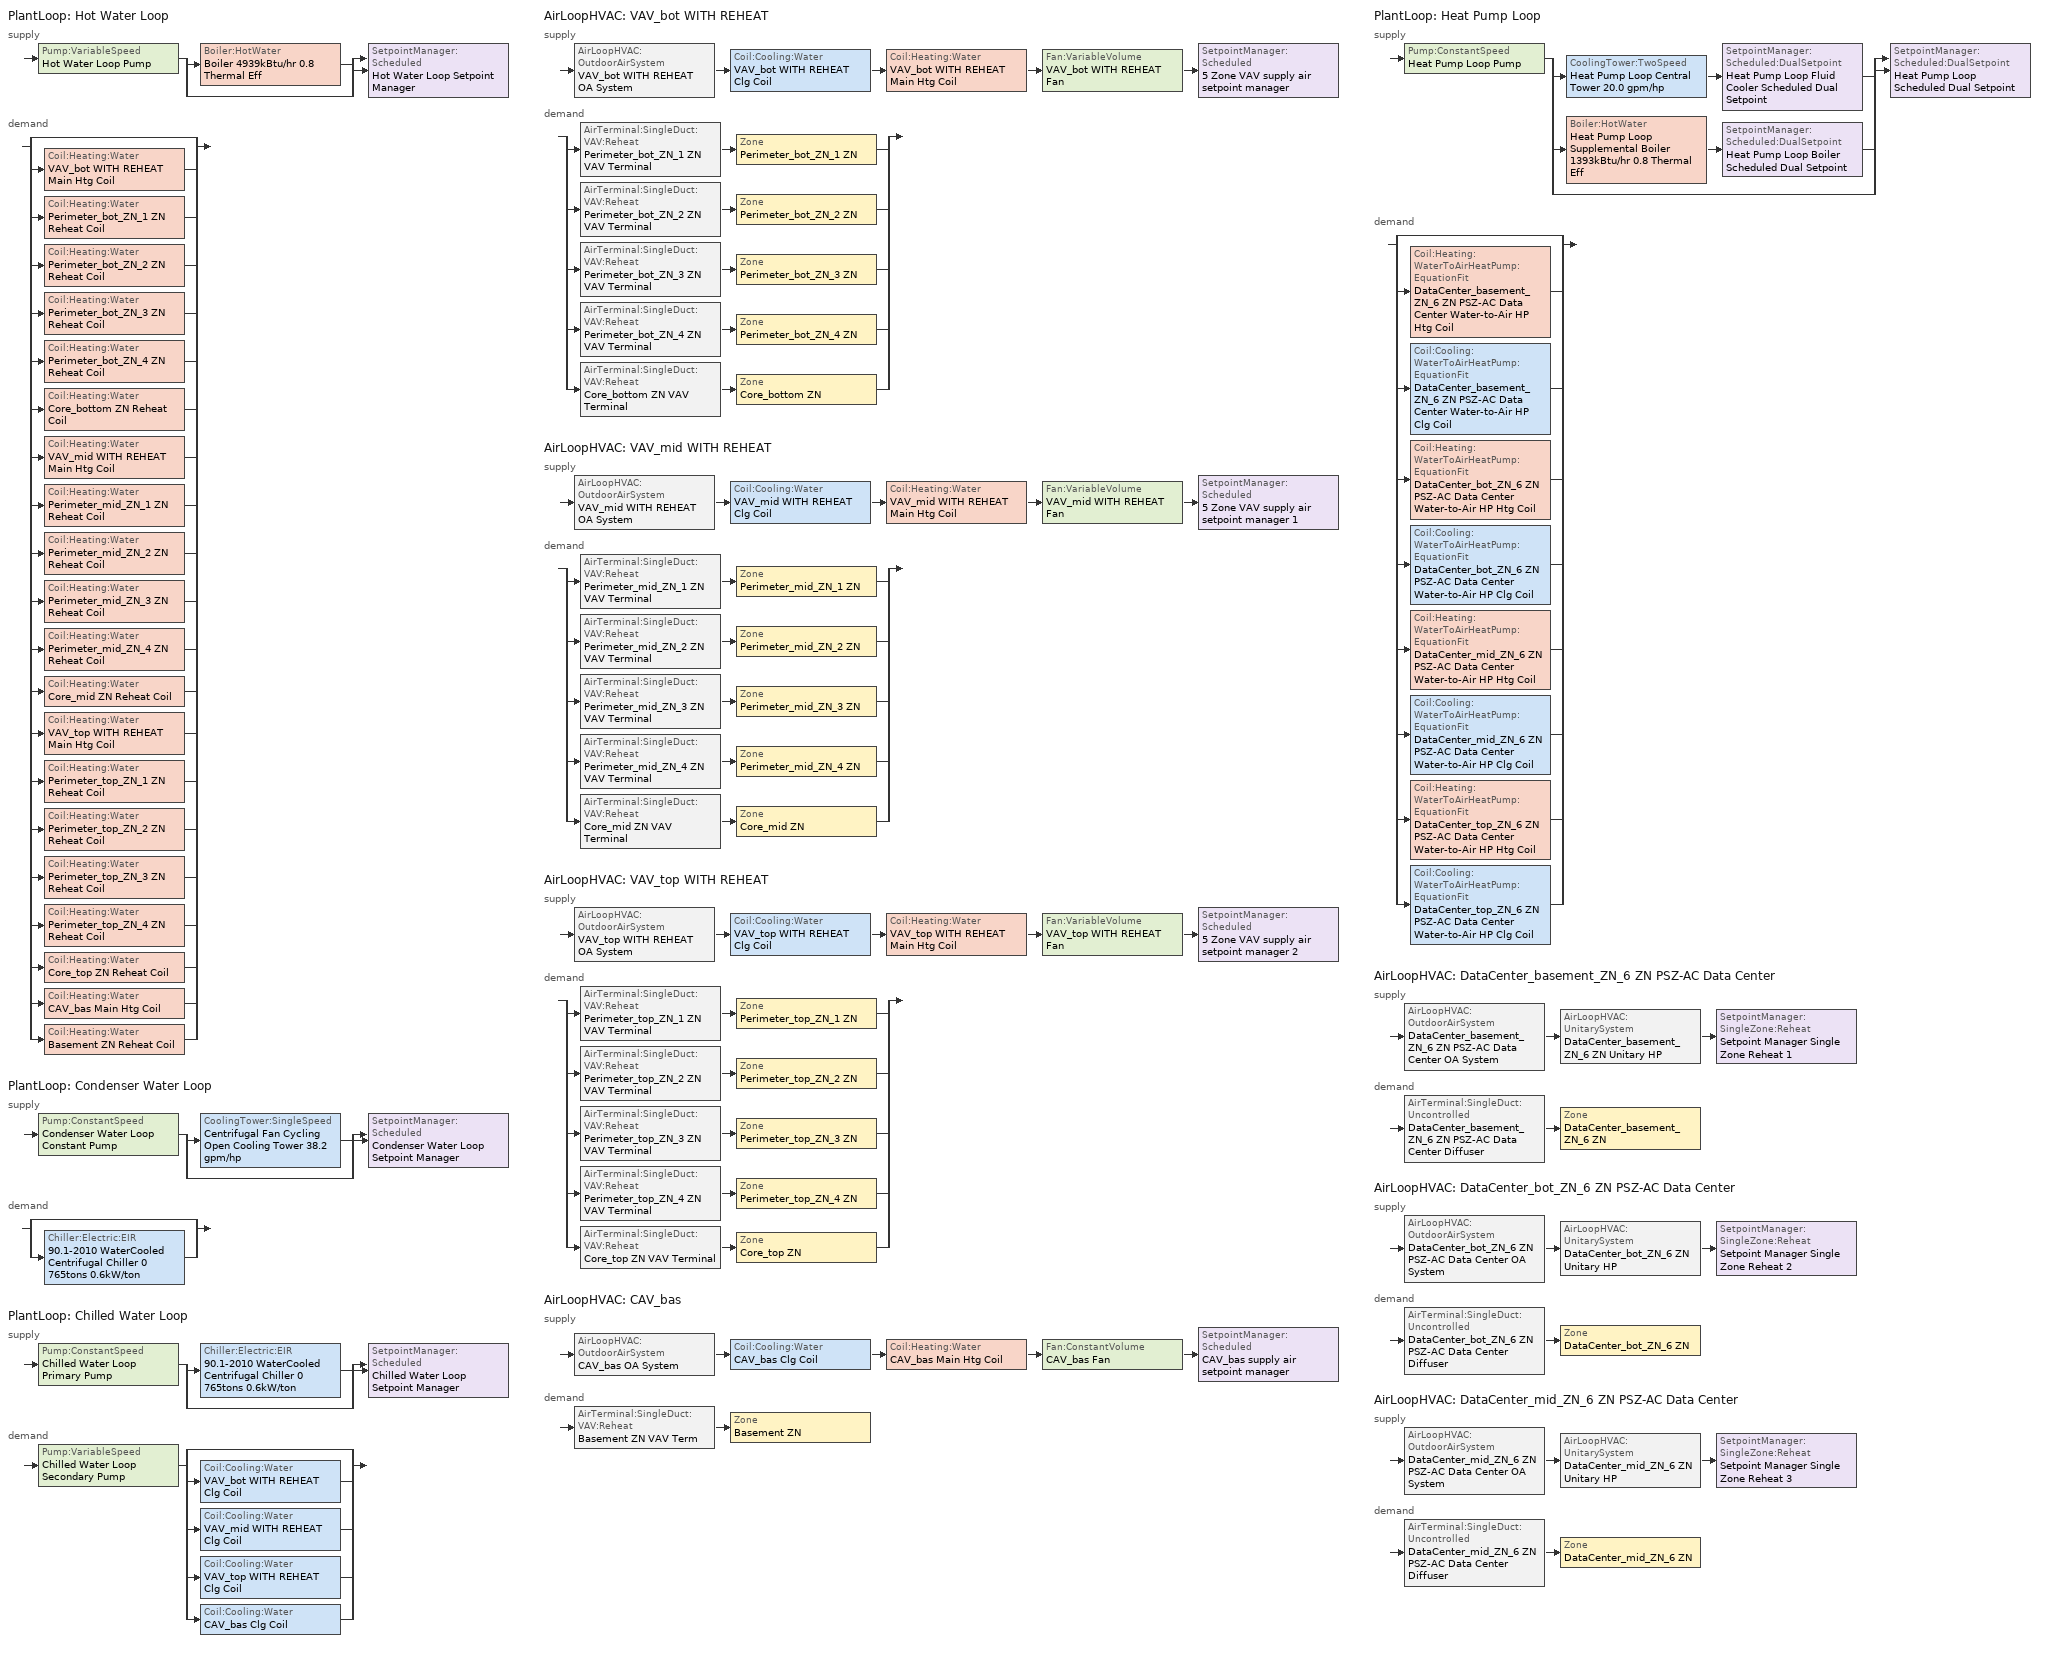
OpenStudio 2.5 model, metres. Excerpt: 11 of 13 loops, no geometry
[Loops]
PlantLoop 'Hot Water Loop'
 supply: Pump:VariableSpeed 'Hot Water Loop Pump' > split
  | Boiler:HotWater 'Boiler 4939kBtu/hr 0.8 Thermal Eff'
  | bypass
  join > SetpointManager:Scheduled 'Hot Water Loop Setpoint Manager'
 demand: split
  | bypass
  | Coil:Heating:Water 'VAV_bot WITH REHEAT Main Htg Coil'
  | Coil:Heating:Water 'Perimeter_bot_ZN_1 ZN Reheat Coil'
  | Coil:Heating:Water 'Perimeter_bot_ZN_2 ZN Reheat Coil'
  | Coil:Heating:Water 'Perimeter_bot_ZN_3 ZN Reheat Coil'
  | Coil:Heating:Water 'Perimeter_bot_ZN_4 ZN Reheat Coil'
  | Coil:Heating:Water 'Core_bottom ZN Reheat Coil'
  | Coil:Heating:Water 'VAV_mid WITH REHEAT Main Htg Coil'
  | Coil:Heating:Water 'Perimeter_mid_ZN_1 ZN Reheat Coil'
  | Coil:Heating:Water 'Perimeter_mid_ZN_2 ZN Reheat Coil'
  | Coil:Heating:Water 'Perimeter_mid_ZN_3 ZN Reheat Coil'
  | Coil:Heating:Water 'Perimeter_mid_ZN_4 ZN Reheat Coil'
  | Coil:Heating:Water 'Core_mid ZN Reheat Coil'
  | Coil:Heating:Water 'VAV_top WITH REHEAT Main Htg Coil'
  | Coil:Heating:Water 'Perimeter_top_ZN_1 ZN Reheat Coil'
  | Coil:Heating:Water 'Perimeter_top_ZN_2 ZN Reheat Coil'
  | Coil:Heating:Water 'Perimeter_top_ZN_3 ZN Reheat Coil'
  | Coil:Heating:Water 'Perimeter_top_ZN_4 ZN Reheat Coil'
  | Coil:Heating:Water 'Core_top ZN Reheat Coil'
  | Coil:Heating:Water 'CAV_bas Main Htg Coil'
  | Coil:Heating:Water 'Basement ZN Reheat Coil'
PlantLoop 'Condenser Water Loop'
 supply: Pump:ConstantSpeed 'Condenser Water Loop Constant Pump' > split
  | CoolingTower:SingleSpeed 'Centrifugal Fan Cycling Open Cooling Tower 38.2 gpm/hp'
  | bypass
  join > SetpointManager:Scheduled 'Condenser Water Loop Setpoint Manager'
 demand: split
  | bypass
  | Chiller:Electric:EIR '90.1-2010 WaterCooled  Centrifugal Chiller 0 765tons 0.6kW/ton'
PlantLoop 'Chilled Water Loop'
 supply: Pump:ConstantSpeed 'Chilled Water Loop Primary Pump' > split
  | Chiller:Electric:EIR '90.1-2010 WaterCooled  Centrifugal Chiller 0 765tons 0.6kW/ton'
  | bypass
  join > SetpointManager:Scheduled 'Chilled Water Loop Setpoint Manager'
 demand: Pump:VariableSpeed 'Chilled Water Loop Secondary Pump' > split
  | bypass
  | Coil:Cooling:Water 'VAV_bot WITH REHEAT Clg Coil'
  | Coil:Cooling:Water 'VAV_mid WITH REHEAT Clg Coil'
  | Coil:Cooling:Water 'VAV_top WITH REHEAT Clg Coil'
  | Coil:Cooling:Water 'CAV_bas Clg Coil'
AirLoopHVAC 'VAV_bot WITH REHEAT'
 supply: AirLoopHVAC:OutdoorAirSystem 'VAV_bot WITH REHEAT OA System' > Coil:Cooling:Water 'VAV_bot WITH REHEAT Clg Coil' > Coil:Heating:Water 'VAV_bot WITH REHEAT Main Htg Coil' > Fan:VariableVolume 'VAV_bot WITH REHEAT Fan' > SetpointManager:Scheduled '5 Zone VAV supply air setpoint manager'
 demand: split
  | AirTerminal:SingleDuct:VAV:Reheat 'Perimeter_bot_ZN_1 ZN VAV Terminal' > Zone 'Perimeter_bot_ZN_1 ZN'
  | AirTerminal:SingleDuct:VAV:Reheat 'Perimeter_bot_ZN_2 ZN VAV Terminal' > Zone 'Perimeter_bot_ZN_2 ZN'
  | AirTerminal:SingleDuct:VAV:Reheat 'Perimeter_bot_ZN_3 ZN VAV Terminal' > Zone 'Perimeter_bot_ZN_3 ZN'
  | AirTerminal:SingleDuct:VAV:Reheat 'Perimeter_bot_ZN_4 ZN VAV Terminal' > Zone 'Perimeter_bot_ZN_4 ZN'
  | AirTerminal:SingleDuct:VAV:Reheat 'Core_bottom ZN VAV Terminal' > Zone 'Core_bottom ZN'
AirLoopHVAC 'VAV_mid WITH REHEAT'
 supply: AirLoopHVAC:OutdoorAirSystem 'VAV_mid WITH REHEAT OA System' > Coil:Cooling:Water 'VAV_mid WITH REHEAT Clg Coil' > Coil:Heating:Water 'VAV_mid WITH REHEAT Main Htg Coil' > Fan:VariableVolume 'VAV_mid WITH REHEAT Fan' > SetpointManager:Scheduled '5 Zone VAV supply air setpoint manager 1'
 demand: split
  | AirTerminal:SingleDuct:VAV:Reheat 'Perimeter_mid_ZN_1 ZN VAV Terminal' > Zone 'Perimeter_mid_ZN_1 ZN'
  | AirTerminal:SingleDuct:VAV:Reheat 'Perimeter_mid_ZN_2 ZN VAV Terminal' > Zone 'Perimeter_mid_ZN_2 ZN'
  | AirTerminal:SingleDuct:VAV:Reheat 'Perimeter_mid_ZN_3 ZN VAV Terminal' > Zone 'Perimeter_mid_ZN_3 ZN'
  | AirTerminal:SingleDuct:VAV:Reheat 'Perimeter_mid_ZN_4 ZN VAV Terminal' > Zone 'Perimeter_mid_ZN_4 ZN'
  | AirTerminal:SingleDuct:VAV:Reheat 'Core_mid ZN VAV Terminal' > Zone 'Core_mid ZN'
AirLoopHVAC 'VAV_top WITH REHEAT'
 supply: AirLoopHVAC:OutdoorAirSystem 'VAV_top WITH REHEAT OA System' > Coil:Cooling:Water 'VAV_top WITH REHEAT Clg Coil' > Coil:Heating:Water 'VAV_top WITH REHEAT Main Htg Coil' > Fan:VariableVolume 'VAV_top WITH REHEAT Fan' > SetpointManager:Scheduled '5 Zone VAV supply air setpoint manager 2'
 demand: split
  | AirTerminal:SingleDuct:VAV:Reheat 'Perimeter_top_ZN_1 ZN VAV Terminal' > Zone 'Perimeter_top_ZN_1 ZN'
  | AirTerminal:SingleDuct:VAV:Reheat 'Perimeter_top_ZN_2 ZN VAV Terminal' > Zone 'Perimeter_top_ZN_2 ZN'
  | AirTerminal:SingleDuct:VAV:Reheat 'Perimeter_top_ZN_3 ZN VAV Terminal' > Zone 'Perimeter_top_ZN_3 ZN'
  | AirTerminal:SingleDuct:VAV:Reheat 'Perimeter_top_ZN_4 ZN VAV Terminal' > Zone 'Perimeter_top_ZN_4 ZN'
  | AirTerminal:SingleDuct:VAV:Reheat 'Core_top ZN VAV Terminal' > Zone 'Core_top ZN'
AirLoopHVAC 'CAV_bas'
 supply: AirLoopHVAC:OutdoorAirSystem 'CAV_bas OA System' > Coil:Cooling:Water 'CAV_bas Clg Coil' > Coil:Heating:Water 'CAV_bas Main Htg Coil' > Fan:ConstantVolume 'CAV_bas Fan' > SetpointManager:Scheduled 'CAV_bas supply air setpoint manager'
 demand: AirTerminal:SingleDuct:VAV:Reheat 'Basement ZN VAV Term' > Zone 'Basement ZN'
PlantLoop 'Heat Pump Loop'
 supply: Pump:ConstantSpeed 'Heat Pump Loop Pump' > split
  | CoolingTower:TwoSpeed 'Heat Pump Loop Central Tower 20.0 gpm/hp' > SetpointManager:Scheduled:DualSetpoint 'Heat Pump Loop Fluid Cooler Scheduled Dual Setpoint'
  | Boiler:HotWater 'Heat Pump Loop Supplemental Boiler 1393kBtu/hr 0.8 Thermal Eff' > SetpointManager:Scheduled:DualSetpoint 'Heat Pump Loop Boiler Scheduled Dual Setpoint'
  | bypass
  join > SetpointManager:Scheduled:DualSetpoint 'Heat Pump Loop Scheduled Dual Setpoint'
 demand: split
  | bypass
  | Coil:Heating:WaterToAirHeatPump:EquationFit 'DataCenter_basement_ZN_6 ZN PSZ-AC Data Center Water-to-Air HP Htg Coil'
  | Coil:Cooling:WaterToAirHeatPump:EquationFit 'DataCenter_basement_ZN_6 ZN PSZ-AC Data Center Water-to-Air HP Clg Coil'
  | Coil:Heating:WaterToAirHeatPump:EquationFit 'DataCenter_bot_ZN_6 ZN PSZ-AC Data Center Water-to-Air HP Htg Coil'
  | Coil:Cooling:WaterToAirHeatPump:EquationFit 'DataCenter_bot_ZN_6 ZN PSZ-AC Data Center Water-to-Air HP Clg Coil'
  | Coil:Heating:WaterToAirHeatPump:EquationFit 'DataCenter_mid_ZN_6 ZN PSZ-AC Data Center Water-to-Air HP Htg Coil'
  | Coil:Cooling:WaterToAirHeatPump:EquationFit 'DataCenter_mid_ZN_6 ZN PSZ-AC Data Center Water-to-Air HP Clg Coil'
  | Coil:Heating:WaterToAirHeatPump:EquationFit 'DataCenter_top_ZN_6 ZN PSZ-AC Data Center Water-to-Air HP Htg Coil'
  | Coil:Cooling:WaterToAirHeatPump:EquationFit 'DataCenter_top_ZN_6 ZN PSZ-AC Data Center Water-to-Air HP Clg Coil'
AirLoopHVAC 'DataCenter_basement_ZN_6 ZN PSZ-AC Data Center'
 supply: AirLoopHVAC:OutdoorAirSystem 'DataCenter_basement_ZN_6 ZN PSZ-AC Data Center OA System' > AirLoopHVAC:UnitarySystem 'DataCenter_basement_ZN_6 ZN Unitary HP' > SetpointManager:SingleZone:Reheat 'Setpoint Manager Single Zone Reheat 1'
 demand: AirTerminal:SingleDuct:Uncontrolled 'DataCenter_basement_ZN_6 ZN PSZ-AC Data Center Diffuser' > Zone 'DataCenter_basement_ZN_6 ZN'
AirLoopHVAC 'DataCenter_bot_ZN_6 ZN PSZ-AC Data Center'
 supply: AirLoopHVAC:OutdoorAirSystem 'DataCenter_bot_ZN_6 ZN PSZ-AC Data Center OA System' > AirLoopHVAC:UnitarySystem 'DataCenter_bot_ZN_6 ZN Unitary HP' > SetpointManager:SingleZone:Reheat 'Setpoint Manager Single Zone Reheat 2'
 demand: AirTerminal:SingleDuct:Uncontrolled 'DataCenter_bot_ZN_6 ZN PSZ-AC Data Center Diffuser' > Zone 'DataCenter_bot_ZN_6 ZN'
AirLoopHVAC 'DataCenter_mid_ZN_6 ZN PSZ-AC Data Center'
 supply: AirLoopHVAC:OutdoorAirSystem 'DataCenter_mid_ZN_6 ZN PSZ-AC Data Center OA System' > AirLoopHVAC:UnitarySystem 'DataCenter_mid_ZN_6 ZN Unitary HP' > SetpointManager:SingleZone:Reheat 'Setpoint Manager Single Zone Reheat 3'
 demand: AirTerminal:SingleDuct:Uncontrolled 'DataCenter_mid_ZN_6 ZN PSZ-AC Data Center Diffuser' > Zone 'DataCenter_mid_ZN_6 ZN'
[Sizing:Zone] Zone Cooling Design Supply Air Temperature Input Method=SupplyAirTemperature; Zone Cooling Design Supply Air Temperature {C}=12.8; Zone Cooling Design Supply Air Temperature Difference {deltaC}=11.11; Zone Heating Design Supply Air Temperature Input Method=SupplyAirTemperature; Zone Heating Design Supply Air Temperature Difference {deltaC}=11.11; Zone Cooling Design Supply Air Humidity Ratio {kg-H2O/kg-air}=0.0085; Zone Heating Design Supply Air Humidity Ratio {kg-H2O/kg-air}=0.008; Heating Design Air Flow Method=DesignDay; Account for Dedicated Outdoor Air System=No; Dedicated Outdoor Air System Control Strategy=NeutralSupplyAir; Dedicated Outdoor Air Low Setpoint Temperature for Design {C}=autosize; Dedicated Outdoor Air High Setpoint Temperature for Design {C}=autosize
Name | Zone Heating Design Supply Air Temperature {C} | Cooling Design Air Flow Method
Basement ZN | 50 | DesignDayWithLimit
Core_bottom ZN; Core_mid ZN; Core_top ZN; Perimeter_bot_ZN_1 ZN; Perimeter_bot_ZN_2 ZN; Perimeter_bot_ZN_3 ZN; Perimeter_bot_ZN_4 ZN; Perimeter_mid_ZN_1 ZN; Perimeter_mid_ZN_2 ZN; Perimeter_mid_ZN_3 ZN; Perimeter_mid_ZN_4 ZN; Perimeter_top_ZN_1 ZN; Perimeter_top_ZN_2 ZN; Perimeter_top_ZN_3 ZN; Perimeter_top_ZN_4 ZN | 40 | DesignDayWithLimit
DataCenter_basement_ZN_6 ZN; DataCenter_bot_ZN_6 ZN; DataCenter_mid_ZN_6 ZN | 40 | DesignDay
[Zone equipment]
Basement ZN: Basement ZN VAV Term
Core_bottom ZN: Core_bottom ZN VAV Terminal
Core_mid ZN: Core_mid ZN VAV Terminal
Core_top ZN: Core_top ZN VAV Terminal
DataCenter_basement_ZN_6 ZN: DataCenter_basement_ZN_6 ZN PSZ-AC Data Center Diffuser
DataCenter_bot_ZN_6 ZN: DataCenter_bot_ZN_6 ZN PSZ-AC Data Center Diffuser
DataCenter_mid_ZN_6 ZN: DataCenter_mid_ZN_6 ZN PSZ-AC Data Center Diffuser
Perimeter_bot_ZN_1 ZN: Perimeter_bot_ZN_1 ZN VAV Terminal
Perimeter_bot_ZN_2 ZN: Perimeter_bot_ZN_2 ZN VAV Terminal
Perimeter_bot_ZN_3 ZN: Perimeter_bot_ZN_3 ZN VAV Terminal
Perimeter_bot_ZN_4 ZN: Perimeter_bot_ZN_4 ZN VAV Terminal
Perimeter_mid_ZN_1 ZN: Perimeter_mid_ZN_1 ZN VAV Terminal
Perimeter_mid_ZN_2 ZN: Perimeter_mid_ZN_2 ZN VAV Terminal
Perimeter_mid_ZN_3 ZN: Perimeter_mid_ZN_3 ZN VAV Terminal
Perimeter_mid_ZN_4 ZN: Perimeter_mid_ZN_4 ZN VAV Terminal
Perimeter_top_ZN_1 ZN: Perimeter_top_ZN_1 ZN VAV Terminal
Perimeter_top_ZN_2 ZN: Perimeter_top_ZN_2 ZN VAV Terminal
Perimeter_top_ZN_3 ZN: Perimeter_top_ZN_3 ZN VAV Terminal
Perimeter_top_ZN_4 ZN: Perimeter_top_ZN_4 ZN VAV Terminal
[PlantLoop] Glycol Concentration=0; Plant Loop Volume {m3}=Autocalculate; Load Distribution Scheme=Optimal
Name | Fluid Type | Minimum Loop Temperature {C} | Maximum Loop Temperature {C} | Common Pipe Simulation
Hot Water Loop | Water | 10
Condenser Water Loop |  | 5 | 80
Chilled Water Loop |  | 1 | 40 | CommonPipe
Heat Pump Loop | Water | 5 | 80
[Sizing:Plant] Sizing Option=NonCoincident; Zone Timesteps in Averaging Window=1; Coincident Sizing Factor Mode=None
Name | Loop Type | Design Loop Exit Temperature {C} | Loop Design Temperature Difference {deltaC}
Hot Water Loop | Heating | 82.2222 | 11.1111
Condenser Water Loop | Condenser | 29.4444 | 5.55556
Chilled Water Loop | Cooling | 6.66667 | 5.61111
Heat Pump Loop | Heating | 39 | 11
[SetpointManager:Scheduled] Control Variable=Temperature
Name | Schedule
Hot Water Loop Setpoint Manager | Hot Water Loop F
Condenser Water Loop Setpoint Manager | Condenser Water Loop 70.0F
Chilled Water Loop Setpoint Manager | Chilled Water Loop F
5 Zone VAV supply air setpoint manager | Supply Air Temp - 55.04F
5 Zone VAV supply air setpoint manager 1 | Supply Air Temp - 55.04F 1
5 Zone VAV supply air setpoint manager 2 | Supply Air Temp - 55.04F 2
CAV_bas supply air setpoint manager | Supply Air Temp - 55.04F 3
[Pump:VariableSpeed] Pump Control Type=Intermittent; Skin Loss Radiative Fraction=0.5; Design Power Sizing Method=PowerPerFlowPerPressure; Design Electric Power per Unit Flow Rate {W/(m3/s)}=348701.1; Design Shaft Power per Unit Flow Rate per Unit Head {W-s/m3-Pa}=1.28205; Design Minimum Flow Rate Fraction=0
Name | Rated Pump Head {Pa} | Motor Efficiency | Fraction of Motor Inefficiencies to Fluid Stream | Coefficient 1 of the Part Load Performance Curve | Coefficient 2 of the Part Load Performance Curve | Coefficient 3 of the Part Load Performance Curve | Coefficient 4 of the Part Load Performance Curve
Hot Water Loop Pump | 179344 | 0.917
Chilled Water Loop Secondary Pump | 134508 | 0.936 | 0 | 0 | 0.0205 | 0.4101 | 0.5753
[Boiler:HotWater] Fuel Type=NaturalGas; Nominal Thermal Efficiency=0.8; Efficiency Curve Temperature Evaluation Variable=LeavingBoiler; Normalized Boiler Efficiency Curve=Boiler with No Minimum Turndown; Minimum Part Load Ratio=0; Maximum Part Load Ratio=1.2; Optimum Part Load Ratio=1; Water Outlet Upper Temperature Limit {C}=95; Parasitic Electric Load {W}=0; Sizing Factor=1
Name | Design Water Outlet Temperature {C} | Boiler Flow Mode
Boiler 4939kBtu/hr 0.8 Thermal Eff | 82.2222 | LeavingSetpointModulated
Heat Pump Loop Supplemental Boiler 1393kBtu/hr 0.8 Thermal Eff | 30 | ConstantFlow
[Pump:ConstantSpeed] Rated Flow Rate {m3/s}=autosize; Rated Power Consumption {W}=autosize; Fraction of Motor Inefficiencies to Fluid Stream=0; Pump Control Type=Intermittent; Design Power Sizing Method=PowerPerFlowPerPressure; Design Electric Power per Unit Flow Rate {W/(m3/s)}=348701.1; Design Shaft Power per Unit Flow Rate per Unit Head {W-s/m3-Pa}=1.28205
Name | Rated Pump Head {Pa} | Motor Efficiency
Condenser Water Loop Constant Pump | 148557 | 0.941
Chilled Water Loop Primary Pump | 44836 | 0.917
Heat Pump Loop Pump | 179344 | 0.895
[CoolingTower:SingleSpeed]
Centrifugal Fan Cycling Open Cooling Tower 38.2 gpm/hp: Design Water Flow Rate {m3/s}=autosize; Design Air Flow Rate {m3/s}=autosize; Fan Power at Design Air Flow Rate {W}=40360.5; U-Factor Times Area Value at Design Air Flow Rate {W/K}=autosize; Air Flow Rate in Free Convection Regime {m3/s}=autosize; U-Factor Times Area Value at Free Convection Air Flow Rate {W/K}=autosize; Performance Input Method=UFactorTimesAreaAndDesignWaterFlowRate; Free Convection Capacity {W}=0; Basin Heater Capacity {W/K}=0; Evaporation Loss Mode=LossFactor; Evaporation Loss Factor {percent/K}=0.2; Drift Loss Percent {percent}=0.008; Blowdown Calculation Mode=ConcentrationRatio; Blowdown Concentration Ratio=3; Capacity Control=FanCycling; Number of Cells=2; Cell Control=MinimalCell; Cell Minimum  Water Flow Rate Fraction=0.33; Cell Maximum Water Flow Rate Fraction=2.5; Sizing Factor=1; Free Convection Air Flow Rate Sizing Factor=0.1; Free Convection U-Factor Times Area Value Sizing Factor=0.1; Heat Rejection Capacity and Nominal Capacity Sizing Ratio=1.25; Free Convection Nominal Capacity Sizing Factor=0.1; Design Inlet Air Dry-Bulb Temperature {C}=35; Design Inlet Air Wet-Bulb Temperature {C}=25.6; Design Approach Temperature {deltaC}=autosize; Design Range Temperature {deltaC}=autosize
[Chiller:Electric:EIR]
90.1-2010 WaterCooled  Centrifugal Chiller 0 765tons 0.6kW/ton: Reference Capacity {W}=Autosize; Reference COP {W/W}=6.17018; Reference Leaving Chilled Water Temperature {C}=6.66667; Reference Entering Condenser Fluid Temperature {C}=35; Cooling Capacity Function of Temperature Curve=WaterCooled_PositiveDisplacement_Chiller_GT150_2010_PathA_CAPFT; Electric Input to Cooling Output Ratio Function of Temperature Curve=WaterCooled_PositiveDisplacement_Chiller_GT150_2010_PathA_EIRFT; Electric Input to Cooling Output Ratio Function of Part Load Ratio Curve=ChlrWtrCentPathAAllEIRRatio_fQRatio; Minimum Part Load Ratio=0.15; Maximum Part Load Ratio=1; Optimum Part Load Ratio=1; Minimum Unloading Ratio=0.25; Condenser Type=WaterCooled; Leaving Chilled Water Lower Temperature Limit {C}=2.22222; Chiller Flow Mode=ConstantFlow; Design Heat Recovery Water Flow Rate {m3/s}=0; Sizing Factor=1; Basin Heater Capacity {W/K}=0; Basin Heater Setpoint Temperature {C}=10
[AirLoopHVAC] Design Supply Air Flow Rate {m3/s}=AutoSize
Name | Availability Schedule
VAV_bot WITH REHEAT; VAV_mid WITH REHEAT; VAV_top WITH REHEAT; CAV_bas | OfficeLarge HVACOperationSchd
DataCenter_basement_ZN_6 ZN PSZ-AC Data Center | DataCenter_basement_ZN_6 ZN PSZ-AC Data Center Occ Sch
DataCenter_bot_ZN_6 ZN PSZ-AC Data Center | Always On Discrete
DataCenter_mid_ZN_6 ZN PSZ-AC Data Center | DataCenter_mid_ZN_6 ZN PSZ-AC Data Center Occ Sch
[Sizing:System] Type of Load to Size On=Sensible; Preheat Design Temperature {C}=7; Preheat Design Humidity Ratio {kg-H2O/kg-Air}=0.008; Precool Design Temperature {C}=12.8; Precool Design Humidity Ratio {kg-H2O/kg-Air}=0.008; Central Cooling Design Supply Air Temperature {C}=12.8; Sizing Option=Coincident; 100% Outdoor Air in Cooling=No; 100% Outdoor Air in Heating=No; Central Cooling Design Supply Air Humidity Ratio {kg-H2O/kg-Air}=0.0085; Central Heating Design Supply Air Humidity Ratio {kg-H2O/kg-Air}=0.008; Cooling Design Air Flow Method=DesignDay; Cooling Design Air Flow Rate {m3/s}=0; Heating Design Air Flow Method=DesignDay; Heating Design Air Flow Rate {m3/s}=0; System Outdoor Air Method=ZoneSum; Zone Maximum Outdoor Air Fraction=1; Cooling Supply Air Flow Rate Per Floor Area {m3/s-m2}=0.00996765; Cooling Fraction of Autosized Cooling Supply Air Flow Rate=1; Cooling Supply Air Flow Rate Per Unit Cooling Capacity {m3/s-W}=3.94755e-05; Heating Supply Air Flow Rate Per Floor Area {m3/s-m2}=0.00996765; Heating Fraction of Autosized Heating Supply Air Flow Rate=1; Heating Fraction of Autosized Cooling Supply Air Flow Rate=1; Heating Supply Air Flow Rate Per Unit Heating Capacity {m3/s-W}=3.15882e-05; Cooling Design Capacity Method=CoolingDesignCapacity; Cooling Design Capacity {W}=autosize; Cooling Design Capacity Per Floor Area {W/m2}=234.7; Fraction of Autosized Cooling Design Capacity=1; Heating Design Capacity Method=HeatingDesignCapacity; Heating Design Capacity {W}=autosize; Heating Design Capacity Per Floor Area {W/m2}=157; Fraction of Autosized Heating Design Capacity=1; Central Cooling Capacity Control Method=OnOff
Name | Design Outdoor Air Flow Rate {m3/s} | Minimum System Air Flow Ratio | Central Heating Design Supply Air Temperature {C}
VAV_bot WITH REHEAT; VAV_top WITH REHEAT | 2.53819 | 0.3 | 12.8
VAV_mid WITH REHEAT | 1.65554 | 0.3 | 12.8
CAV_bas | Autosize | 1 | 16.7
DataCenter_basement_ZN_6 ZN PSZ-AC Data Center; DataCenter_bot_ZN_6 ZN PSZ-AC Data Center; DataCenter_mid_ZN_6 ZN PSZ-AC Data Center | Autosize | 1 | 40
[Fan:VariableVolume] Availability Schedule=Always On Discrete; Pressure Rise {Pa}=1389.92; Maximum Flow Rate {m3/s}=Autosize; Fan Power Minimum Flow Rate Input Method=Fraction; Fan Power Minimum Flow Fraction=0.25; Fan Power Minimum Air Flow Rate {m3/s}=0; Motor In Airstream Fraction=1; Fan Power Coefficient 1=0.04076; Fan Power Coefficient 2=0.0881; Fan Power Coefficient 3=-0.0729; Fan Power Coefficient 4=0.9437; Fan Power Coefficient 5=0
Name | Fan Efficiency | Motor Efficiency
VAV_bot WITH REHEAT Fan | 0.61165 | 0.941
VAV_mid WITH REHEAT Fan | 0.6253 | 0.962
VAV_top WITH REHEAT Fan | 0.6084 | 0.936
[Coil:Heating:Water] Availability Schedule=Always On Discrete
Name | Rated Inlet Water Temperature {C} | Rated Inlet Air Temperature {C} | Rated Outlet Water Temperature {C} | Rated Outlet Air Temperature {C}
VAV_bot WITH REHEAT Main Htg Coil; Perimeter_bot_ZN_1 ZN Reheat Coil; Perimeter_bot_ZN_2 ZN Reheat Coil; Perimeter_bot_ZN_3 ZN Reheat Coil; Perimeter_bot_ZN_4 ZN Reheat Coil; Core_bottom ZN Reheat Coil; VAV_mid WITH REHEAT Main Htg Coil; Perimeter_mid_ZN_1 ZN Reheat Coil; Perimeter_mid_ZN_2 ZN Reheat Coil; Perimeter_mid_ZN_3 ZN Reheat Coil; Perimeter_mid_ZN_4 ZN Reheat Coil; Core_mid ZN Reheat Coil; VAV_top WITH REHEAT Main Htg Coil; Perimeter_top_ZN_1 ZN Reheat Coil; Perimeter_top_ZN_2 ZN Reheat Coil; Perimeter_top_ZN_3 ZN Reheat Coil; Perimeter_top_ZN_4 ZN Reheat Coil; Core_top ZN Reheat Coil | 82.2222 | 12.8 | 71.1111 | 40
CAV_bas Main Htg Coil | 67 | 7 | 55.8889 | 16.7
Basement ZN Reheat Coil | 67 | 16.7 | 55.8889 | 50
[Controller:WaterCoil] Minimum Actuated Flow {m3/s}=0
Name | Water Coil | Action | Controller Convergence Tolerance {deltaC}
VAV_bot WITH REHEAT Main Htg Coil Controller | VAV_bot WITH REHEAT Main Htg Coil | Normal | 0.0001
VAV_bot WITH REHEAT Clg Coil Controller | VAV_bot WITH REHEAT Clg Coil | Reverse
Perimeter_bot_ZN_1 ZN Reheat Coil Controller | Perimeter_bot_ZN_1 ZN Reheat Coil | Normal | 0.0001
Perimeter_bot_ZN_2 ZN Reheat Coil Controller | Perimeter_bot_ZN_2 ZN Reheat Coil | Normal | 0.0001
Perimeter_bot_ZN_3 ZN Reheat Coil Controller | Perimeter_bot_ZN_3 ZN Reheat Coil | Normal | 0.0001
Perimeter_bot_ZN_4 ZN Reheat Coil Controller | Perimeter_bot_ZN_4 ZN Reheat Coil | Normal | 0.0001
Core_bottom ZN Reheat Coil Controller | Core_bottom ZN Reheat Coil | Normal | 0.0001
VAV_mid WITH REHEAT Main Htg Coil Controller | VAV_mid WITH REHEAT Main Htg Coil | Normal | 0.0001
VAV_mid WITH REHEAT Clg Coil Controller | VAV_mid WITH REHEAT Clg Coil | Reverse
Perimeter_mid_ZN_1 ZN Reheat Coil Controller | Perimeter_mid_ZN_1 ZN Reheat Coil | Normal | 0.0001
Perimeter_mid_ZN_2 ZN Reheat Coil Controller | Perimeter_mid_ZN_2 ZN Reheat Coil | Normal | 0.0001
Perimeter_mid_ZN_3 ZN Reheat Coil Controller | Perimeter_mid_ZN_3 ZN Reheat Coil | Normal | 0.0001
Perimeter_mid_ZN_4 ZN Reheat Coil Controller | Perimeter_mid_ZN_4 ZN Reheat Coil | Normal | 0.0001
Core_mid ZN Reheat Coil Controller | Core_mid ZN Reheat Coil | Normal | 0.0001
VAV_top WITH REHEAT Main Htg Coil Controller | VAV_top WITH REHEAT Main Htg Coil | Normal | 0.0001
VAV_top WITH REHEAT Clg Coil Controller | VAV_top WITH REHEAT Clg Coil | Reverse
Perimeter_top_ZN_1 ZN Reheat Coil Controller | Perimeter_top_ZN_1 ZN Reheat Coil | Normal | 0.0001
Perimeter_top_ZN_2 ZN Reheat Coil Controller | Perimeter_top_ZN_2 ZN Reheat Coil | Normal | 0.0001
Perimeter_top_ZN_3 ZN Reheat Coil Controller | Perimeter_top_ZN_3 ZN Reheat Coil | Normal | 0.0001
Perimeter_top_ZN_4 ZN Reheat Coil Controller | Perimeter_top_ZN_4 ZN Reheat Coil | Normal | 0.0001
Core_top ZN Reheat Coil Controller | Core_top ZN Reheat Coil | Normal | 0.0001
CAV_bas Main Htg Coil Controller | CAV_bas Main Htg Coil | Normal | 0.0001
CAV_bas Clg Coil Controller | CAV_bas Clg Coil | Reverse
Basement ZN Reheat Coil Controller | Basement ZN Reheat Coil | Normal | 0.0001
[Coil:Cooling:Water] Availability Schedule=Always On Discrete; Heat Exchanger Configuration=CrossFlow
VAV_bot WITH REHEAT Clg Coil; VAV_mid WITH REHEAT Clg Coil; VAV_top WITH REHEAT Clg Coil; CAV_bas Clg Coil
[Controller:OutdoorAir] Maximum Outdoor Air Flow Rate {m3/s}=Autosize; Economizer Control Action Type=ModulateFlow; Lockout Type=NoLockout; Minimum Limit Type=FixedMinimum; High Humidity Control=No
Name | Minimum Outdoor Air Flow Rate {m3/s} | Economizer Control Type | Minimum Outdoor Air Schedule | Controller Mechanical Ventilation | Heat Recovery Bypass Control Type | Minimum Fraction of Outdoor Air Schedule | Economizer Maximum Limit Dry-Bulb Temperature {C} | Economizer Maximum Limit Enthalpy {J/kg} | Economizer Minimum Limit Dry-Bulb Temperature {C}
VAV_bot WITH REHEAT OA Controller | 0 | DifferentialEnthalpy | OfficeLarge HVACOperationSchd | VAV_bot WITH REHEAT Vent Controller | BypassWhenWithinEconomizerLimits
VAV_mid WITH REHEAT OA Controller | autosize | DifferentialEnthalpy | OfficeLarge HVACOperationSchd | VAV_mid WITH REHEAT Vent Controller | BypassWhenOAFlowGreaterThanMinimum
VAV_top WITH REHEAT OA Controller | 0 | DifferentialEnthalpy | OfficeLarge HVACOperationSchd | VAV_top WITH REHEAT Vent Controller | BypassWhenWithinEconomizerLimits
CAV_bas OA Controller | autosize | DifferentialEnthalpy | OfficeLarge HVACOperationSchd | CAV_bas Vent Controller | BypassWhenWithinEconomizerLimits | OfficeLarge MinOA_MotorizedDamper_Sched
DataCenter_basement_ZN_6 ZN PSZ-AC Data Center OA System Controller | autosize | NoEconomizer | Always On Discrete | Controller Mechanical Ventilation 1 | BypassWhenWithinEconomizerLimits |  | 28 | 64000 | -100
DataCenter_bot_ZN_6 ZN PSZ-AC Data Center OA System Controller | autosize | NoEconomizer | Always On Discrete | Controller Mechanical Ventilation 2 | BypassWhenWithinEconomizerLimits |  | 28 | 64000 | -100
DataCenter_mid_ZN_6 ZN PSZ-AC Data Center OA System Controller | autosize | NoEconomizer | Always On Discrete | Controller Mechanical Ventilation 3 | BypassWhenWithinEconomizerLimits |  | 28 | 64000 | -100
[Controller:MechanicalVentilation] Availability Schedule=Always On Discrete
Name | System Outdoor Air Method
VAV_bot WITH REHEAT Vent Controller; VAV_top WITH REHEAT Vent Controller | VentilationRateProcedure
VAV_mid WITH REHEAT Vent Controller; CAV_bas Vent Controller; Controller Mechanical Ventilation 1; Controller Mechanical Ventilation 2; Controller Mechanical Ventilation 3 | ZoneSum
[AirLoopHVAC:OutdoorAirSystem]
Name | Controller
VAV_bot WITH REHEAT OA System | VAV_bot WITH REHEAT OA Controller
VAV_mid WITH REHEAT OA System | VAV_mid WITH REHEAT OA Controller
VAV_top WITH REHEAT OA System | VAV_top WITH REHEAT OA Controller
CAV_bas OA System | CAV_bas OA Controller
DataCenter_basement_ZN_6 ZN PSZ-AC Data Center OA System | DataCenter_basement_ZN_6 ZN PSZ-AC Data Center OA System Controller
DataCenter_bot_ZN_6 ZN PSZ-AC Data Center OA System | DataCenter_bot_ZN_6 ZN PSZ-AC Data Center OA System Controller
DataCenter_mid_ZN_6 ZN PSZ-AC Data Center OA System | DataCenter_mid_ZN_6 ZN PSZ-AC Data Center OA System Controller
[AirTerminal:SingleDuct:VAV:Reheat] Availability Schedule=Always On Discrete; Maximum Air Flow Rate {m3/s}=AutoSize; Zone Minimum Air Flow Input Method=Constant; Fixed Minimum Air Flow Rate {m3/s}=0; Maximum Hot Water or Steam Flow Rate {m3/s}=AutoSize; Minimum Hot Water or Steam Flow Rate {m3/s}=0; Convergence Tolerance=0.001; Damper Heating Action=ReverseWithLimits; Maximum Flow Fraction During Reheat=0.5; Control For Outdoor Air=No
Name | Constant Minimum Air Flow Fraction | Reheat Coil | Maximum Flow per Zone Floor Area During Reheat {m3/s-m2} | Maximum Reheat Air Temperature {C}
Perimeter_bot_ZN_1 ZN VAV Terminal | 0.2 | Perimeter_bot_ZN_1 ZN Reheat Coil | AutoSize | 40
Perimeter_bot_ZN_2 ZN VAV Terminal | 0.2 | Perimeter_bot_ZN_2 ZN Reheat Coil | AutoSize | 40
Perimeter_bot_ZN_3 ZN VAV Terminal | 0.2 | Perimeter_bot_ZN_3 ZN Reheat Coil | AutoSize | 40
Perimeter_bot_ZN_4 ZN VAV Terminal | 0.2 | Perimeter_bot_ZN_4 ZN Reheat Coil | AutoSize | 40
Core_bottom ZN VAV Terminal | 0.305868 | Core_bottom ZN Reheat Coil | AutoSize | 40
Perimeter_mid_ZN_1 ZN VAV Terminal | 0.2 | Perimeter_mid_ZN_1 ZN Reheat Coil | AutoSize | 40
Perimeter_mid_ZN_2 ZN VAV Terminal | 0.2 | Perimeter_mid_ZN_2 ZN Reheat Coil | AutoSize | 40
Perimeter_mid_ZN_3 ZN VAV Terminal | 0.2 | Perimeter_mid_ZN_3 ZN Reheat Coil | AutoSize | 40
Perimeter_mid_ZN_4 ZN VAV Terminal | 0.2 | Perimeter_mid_ZN_4 ZN Reheat Coil | AutoSize | 40
Core_mid ZN VAV Terminal | 0.2 | Core_mid ZN Reheat Coil | AutoSize | 40
Perimeter_top_ZN_1 ZN VAV Terminal | 0.2 | Perimeter_top_ZN_1 ZN Reheat Coil | AutoSize | 40
Perimeter_top_ZN_2 ZN VAV Terminal | 0.2 | Perimeter_top_ZN_2 ZN Reheat Coil | AutoSize | 40
Perimeter_top_ZN_3 ZN VAV Terminal | 0.200515 | Perimeter_top_ZN_3 ZN Reheat Coil | AutoSize | 40
Perimeter_top_ZN_4 ZN VAV Terminal | 0.2 | Perimeter_top_ZN_4 ZN Reheat Coil | AutoSize | 40
Core_top ZN VAV Terminal | 0.33875 | Core_top ZN Reheat Coil | AutoSize | 40
Basement ZN VAV Term | 0.2 | Basement ZN Reheat Coil | 0 | 50
[Fan:ConstantVolume]
CAV_bas Fan: Availability Schedule=Always On Discrete; Fan Efficiency=0.59605; Pressure Rise {Pa}=1018.77; Maximum Flow Rate {m3/s}=AutoSize; Motor Efficiency=0.917; Motor In Airstream Fraction=1
[SetpointManager:Scheduled:DualSetpoint] High Setpoint Schedule=Heat Pump Loop High Temp 65.0F; Low Setpoint Schedule=Heat Pump Loop Low Temp 41.0F
Heat Pump Loop Scheduled Dual Setpoint; Heat Pump Loop Fluid Cooler Scheduled Dual Setpoint; Heat Pump Loop Boiler Scheduled Dual Setpoint
[CoolingTower:TwoSpeed]
Heat Pump Loop Central Tower 20.0 gpm/hp: Design Water Flow Rate {m3/s}=autosize; High Fan Speed Air Flow Rate {m3/s}=autosize; High Fan Speed Fan Power {W}=5277.02; High Fan Speed U-Factor Times Area Value {W/K}=autosize; Low Fan Speed Air Flow Rate {m3/s}=AutoSize; Low Fan Speed Fan Power {W}=1583.1; Low Fan Speed U-Factor Times Area Value {W/K}=AutoSize; Sizing Factor=1; Design Inlet Air Dry-Bulb Temperature {C}=35; Design Inlet Air Wet-Bulb Temperature {C}=25.6; Design Approach Temperature {deltaC}=autosize; Design Range Temperature {deltaC}=autosize
[Fan:OnOff] Availability Schedule=Always On Discrete; Maximum Flow Rate {m3/s}=autosize; Motor In Airstream Fraction=1
Name | Fan Efficiency | Pressure Rise {Pa} | Motor Efficiency | Fan Power Ratio Function of Speed Ratio Curve | Fan Efficiency Ratio Function of Speed Ratio Curve
DataCenter_basement_ZN_6 ZN PSZ-AC Data Center Fan | 0.61165 | 1018.77 | 0.941 | Fan On Off Power Curve | Fan On Off Efficiency Curve
DataCenter_bot_ZN_6 ZN PSZ-AC Data Center Fan | 0.55575 | 622.722 | 0.855 | Fan On Off Power Curve 1 | Fan On Off Efficiency Curve 1
DataCenter_mid_ZN_6 ZN PSZ-AC Data Center Fan | 0.59605 | 1018.77 | 0.917 | Fan On Off Power Curve 2 | Fan On Off Efficiency Curve 2
[Coil:Heating:WaterToAirHeatPump:EquationFit] Rated Heating Coefficient of Performance {W/W}=4.2; Heating Capacity Coefficient 1=0.237847; Heating Capacity Coefficient 2=-3.35824; Heating Capacity Coefficient 3=3.8064; Heating Capacity Coefficient 4=0.1792; Heating Capacity Coefficient 5=0.128607; Heating Power Consumption Coefficient 1=-3.79176; Heating Power Consumption Coefficient 2=3.38799; Heating Power Consumption Coefficient 3=1.50226; Heating Power Consumption Coefficient 4=-0.177654; Heating Power Consumption Coefficient 5=-0.10308
DataCenter_basement_ZN_6 ZN PSZ-AC Data Center Water-to-Air HP Htg Coil; DataCenter_bot_ZN_6 ZN PSZ-AC Data Center Water-to-Air HP Htg Coil; DataCenter_mid_ZN_6 ZN PSZ-AC Data Center Water-to-Air HP Htg Coil; DataCenter_top_ZN_6 ZN PSZ-AC Data Center Water-to-Air HP Htg Coil
[Coil:Cooling:WaterToAirHeatPump:EquationFit] Rated Cooling Coefficient of Performance {W/W}=3.4; Total Cooling Capacity Coefficient 1=-4.30267; Total Cooling Capacity Coefficient 2=7.18537; Total Cooling Capacity Coefficient 3=-2.23947; Total Cooling Capacity Coefficient 4=0.139996; Total Cooling Capacity Coefficient 5=0.10266; Sensible Cooling Capacity Coefficient 1=6.00194; Sensible Cooling Capacity Coefficient 2=22.6301; Sensible Cooling Capacity Coefficient 3=-26.7961; Sensible Cooling Capacity Coefficient 4=-1.72375; Sensible Cooling Capacity Coefficient 5=0.490645; Sensible Cooling Capacity Coefficient 6=0.0693119; Cooling Power Consumption Coefficient 1=-5.67776; Cooling Power Consumption Coefficient 2=0.438988; Cooling Power Consumption Coefficient 3=5.84528; Cooling Power Consumption Coefficient 4=0.141606; Cooling Power Consumption Coefficient 5=-0.168728
DataCenter_basement_ZN_6 ZN PSZ-AC Data Center Water-to-Air HP Clg Coil; DataCenter_bot_ZN_6 ZN PSZ-AC Data Center Water-to-Air HP Clg Coil; DataCenter_mid_ZN_6 ZN PSZ-AC Data Center Water-to-Air HP Clg Coil; DataCenter_top_ZN_6 ZN PSZ-AC Data Center Water-to-Air HP Clg Coil
[Coil:Heating:Electric] Availability Schedule=Always On Discrete; Efficiency=1
DataCenter_basement_ZN_6 ZN PSZ-AC Data Center Electric Backup Htg Coil; DataCenter_bot_ZN_6 ZN PSZ-AC Data Center Electric Backup Htg Coil; DataCenter_mid_ZN_6 ZN PSZ-AC Data Center Electric Backup Htg Coil
[AirLoopHVAC:UnitarySystem] Control Type=Load; Dehumidification Control Type=None; Fan Placement=BlowThrough; Supply Air Fan Operating Mode Schedule=Always On Discrete; DX Heating Coil Sizing Ratio=1; Use DOAS DX Cooling Coil=No; DOAS DX Cooling Coil Leaving Minimum Air Temperature {C}=2; Latent Load Control=SensibleOnlyLoadControl; Supply Air Flow Rate During Cooling Operation {m3/s}=autosize; Supply Air Flow Rate During Heating Operation {m3/s}=autosize; Supply Air Flow Rate When No Cooling or Heating is Required {m3/s}=autosize; Maximum Supply Air Temperature {C}=80; Maximum Outdoor Dry-Bulb Temperature for Supplemental Heater Operation {C}=4.44444; Maximum Cycling Rate {cycles/hr}=2.5; Heat Pump Time Constant {s}=60; Fraction of On-Cycle Power Use=0.01; Heat Pump Fan Delay Time {s}=60; Ancilliary On-Cycle Electric Power {W}=0; Ancilliary Off-Cycle Electric Power {W}=0
Name | Controlling Zone or Thermostat Location | Supply Fan | Heating Coil | Cooling Coil | Supplemental Heating Coil
DataCenter_basement_ZN_6 ZN Unitary HP | DataCenter_basement_ZN_6 ZN | DataCenter_basement_ZN_6 ZN PSZ-AC Data Center Fan | DataCenter_basement_ZN_6 ZN PSZ-AC Data Center Water-to-Air HP Htg Coil | DataCenter_basement_ZN_6 ZN PSZ-AC Data Center Water-to-Air HP Clg Coil | DataCenter_basement_ZN_6 ZN PSZ-AC Data Center Electric Backup Htg Coil
DataCenter_bot_ZN_6 ZN Unitary HP | DataCenter_bot_ZN_6 ZN | DataCenter_bot_ZN_6 ZN PSZ-AC Data Center Fan | DataCenter_bot_ZN_6 ZN PSZ-AC Data Center Water-to-Air HP Htg Coil | DataCenter_bot_ZN_6 ZN PSZ-AC Data Center Water-to-Air HP Clg Coil | DataCenter_bot_ZN_6 ZN PSZ-AC Data Center Electric Backup Htg Coil
DataCenter_mid_ZN_6 ZN Unitary HP | DataCenter_mid_ZN_6 ZN | DataCenter_mid_ZN_6 ZN PSZ-AC Data Center Fan | DataCenter_mid_ZN_6 ZN PSZ-AC Data Center Water-to-Air HP Htg Coil | DataCenter_mid_ZN_6 ZN PSZ-AC Data Center Water-to-Air HP Clg Coil | DataCenter_mid_ZN_6 ZN PSZ-AC Data Center Electric Backup Htg Coil
[SetpointManager:SingleZone:Reheat] Minimum Supply Air Temperature {C}=12.7778; Maximum Supply Air Temperature {C}=40
Name | Control Zone
Setpoint Manager Single Zone Reheat 1 | DataCenter_basement_ZN_6 ZN
Setpoint Manager Single Zone Reheat 2 | DataCenter_bot_ZN_6 ZN
Setpoint Manager Single Zone Reheat 3 | DataCenter_mid_ZN_6 ZN
[AirTerminal:SingleDuct:Uncontrolled] Availability Schedule=Always On Discrete; Maximum Air Flow Rate {m3/s}=AutoSize
DataCenter_basement_ZN_6 ZN PSZ-AC Data Center Diffuser; DataCenter_bot_ZN_6 ZN PSZ-AC Data Center Diffuser; DataCenter_mid_ZN_6 ZN PSZ-AC Data Center Diffuser
[Schedule:Ruleset]
Name | Default Day Schedule | Summer Design Day Schedule | Winter Design Day Schedule
Hot Water Loop F | Hot Water Loop F Default
Condenser Water Loop 70.0F | Condenser Water Loop 70.0F Default
Chilled Water Loop F | Chilled Water Loop F Default
OfficeLarge HVACOperationSchd | OfficeLarge HVACOperationSchd Default | OfficeLarge HVACOperationSchd Summer Design Day | OfficeLarge HVACOperationSchd Winter Design Day
OfficeLarge MinOA_MotorizedDamper_Sched | OfficeLarge MinOA_MotorizedDamper_Sched Default | OfficeLarge MinOA_MotorizedDamper_Sched Summer Design Day | OfficeLarge MinOA_MotorizedDamper_Sched Winter Design Day
Supply Air Temp - 55.04F | Supply Air Temp - 55.04F Default
Supply Air Temp - 55.04F 1 | Supply Air Temp - 55.04F Default 1
Supply Air Temp - 55.04F 2 | Supply Air Temp - 55.04F Default 2
Supply Air Temp - 55.04F 3 | Supply Air Temp - 55.04F Default 3
Heat Pump Loop High Temp 65.0F | Heat Pump Loop High Temp 65.0F Default
Heat Pump Loop Low Temp 41.0F | Heat Pump Loop Low Temp 41.0F Default
DataCenter_basement_ZN_6 ZN PSZ-AC Data Center Occ Sch | DataCenter_basement_ZN_6 ZN PSZ-AC Data Center Occ Sch Default | DataCenter_basement_ZN_6 ZN PSZ-AC Data Center Occ Sch Summer Design Day | DataCenter_basement_ZN_6 ZN PSZ-AC Data Center Occ Sch Winter Design Day
DataCenter_mid_ZN_6 ZN PSZ-AC Data Center Occ Sch | DataCenter_mid_ZN_6 ZN PSZ-AC Data Center Occ Sch Default | DataCenter_mid_ZN_6 ZN PSZ-AC Data Center Occ Sch Summer Design Day | DataCenter_mid_ZN_6 ZN PSZ-AC Data Center Occ Sch Winter Design Day
[Schedule:Day]
Hot Water Loop F Default: 24, 0, 82.2222
Condenser Water Loop 70.0F Default: 24, 0, 21.1111
Chilled Water Loop F Default: 24, 0, 6.66667
OfficeLarge HVACOperationSchd Default; OfficeLarge MinOA_MotorizedDamper_Sched Default; DataCenter_basement_ZN_6 ZN PSZ-AC Data Center Occ Sch Monday; DataCenter_basement_ZN_6 ZN PSZ-AC Data Center Occ Sch Tuesday; DataCenter_basement_ZN_6 ZN PSZ-AC Data Center Occ Sch Wednesday; DataCenter_basement_ZN_6 ZN PSZ-AC Data Center Occ Sch Thursday; DataCenter_basement_ZN_6 ZN PSZ-AC Data Center Occ Sch Friday; DataCenter_basement_ZN_6 ZN PSZ-AC Data Center Occ Sch Saturday; DataCenter_basement_ZN_6 ZN PSZ-AC Data Center Occ Sch Sunday; DataCenter_mid_ZN_6 ZN PSZ-AC Data Center Occ Sch Monday; DataCenter_mid_ZN_6 ZN PSZ-AC Data Center Occ Sch Tuesday; DataCenter_mid_ZN_6 ZN PSZ-AC Data Center Occ Sch Wednesday; DataCenter_mid_ZN_6 ZN PSZ-AC Data Center Occ Sch Thursday; DataCenter_mid_ZN_6 ZN PSZ-AC Data Center Occ Sch Friday; DataCenter_mid_ZN_6 ZN PSZ-AC Data Center Occ Sch Saturday; DataCenter_mid_ZN_6 ZN PSZ-AC Data Center Occ Sch Sunday: 24, 0, 0
OfficeLarge HVACOperationSchd Summer Design Day; OfficeLarge HVACOperationSchd SmrDsn|Wkdy Day: 6, 0, 0, 22, 0, 1, 24, 0, 0
OfficeLarge HVACOperationSchd Winter Design Day; OfficeLarge HVACOperationSchd WntrDsn|Sat Day: 6, 0, 0, 18, 0, 1, 24, 0, 0
OfficeLarge MinOA_MotorizedDamper_Sched Summer Design Day; OfficeLarge MinOA_MotorizedDamper_Sched SmrDsn|Wkdy Day: 7, 0, 0, 22, 0, 1, 24, 0, 0
OfficeLarge MinOA_MotorizedDamper_Sched Winter Design Day; OfficeLarge MinOA_MotorizedDamper_Sched WntrDsn|Sat Day: 7, 0, 0, 18, 0, 1, 24, 0, 0
Supply Air Temp - 55.04F Default; Supply Air Temp - 55.04F Default 1; Supply Air Temp - 55.04F Default 2; Supply Air Temp - 55.04F Default 3: 24, 0, 12.8
Heat Pump Loop High Temp 65.0F Default: 24, 0, 18.3333
Heat Pump Loop Low Temp 41.0F Default: 24, 0, 5
DataCenter_basement_ZN_6 ZN PSZ-AC Data Center Occ Sch Default; DataCenter_basement_ZN_6 ZN PSZ-AC Data Center Occ Sch Winter Design Day; DataCenter_basement_ZN_6 ZN PSZ-AC Data Center Occ Sch Summer Design Day; DataCenter_mid_ZN_6 ZN PSZ-AC Data Center Occ Sch Default; DataCenter_mid_ZN_6 ZN PSZ-AC Data Center Occ Sch Winter Design Day; DataCenter_mid_ZN_6 ZN PSZ-AC Data Center Occ Sch Summer Design Day: 24, 0, 1
[Schedule:Rule] Date Specification Type=DateRange; Start Month=1; Start Day=1; End Month=12
Name | Schedule Ruleset | Rule Order | Day Schedule | Apply Monday | Apply Tuesday | Apply Wednesday | Apply Thursday | Apply Friday | End Day | Apply Saturday | Apply Sunday
Schedule Rule 13 | OfficeLarge HVACOperationSchd | 1 | OfficeLarge HVACOperationSchd SmrDsn|Wkdy Day | Yes | Yes | Yes | Yes | Yes | 31
Schedule Rule 14 | OfficeLarge HVACOperationSchd | 0 | OfficeLarge HVACOperationSchd WntrDsn|Sat Day |  |  |  |  |  | 31 | Yes
Schedule Rule 15 | OfficeLarge MinOA_MotorizedDamper_Sched | 1 | OfficeLarge MinOA_MotorizedDamper_Sched SmrDsn|Wkdy Day | Yes | Yes | Yes | Yes | Yes | 31
Schedule Rule 16 | OfficeLarge MinOA_MotorizedDamper_Sched | 0 | OfficeLarge MinOA_MotorizedDamper_Sched WntrDsn|Sat Day |  |  |  |  |  | 31 | Yes
DataCenter_basement_ZN_6 ZN PSZ-AC Data Center Occ Sch Monday Rule | DataCenter_basement_ZN_6 ZN PSZ-AC Data Center Occ Sch | 6 | DataCenter_basement_ZN_6 ZN PSZ-AC Data Center Occ Sch Monday | Yes |  |  |  |  | 25
DataCenter_basement_ZN_6 ZN PSZ-AC Data Center Occ Sch Tuesday Rule | DataCenter_basement_ZN_6 ZN PSZ-AC Data Center Occ Sch | 5 | DataCenter_basement_ZN_6 ZN PSZ-AC Data Center Occ Sch Tuesday |  | Yes |  |  |  | 26
DataCenter_basement_ZN_6 ZN PSZ-AC Data Center Occ Sch Wednesday Rule | DataCenter_basement_ZN_6 ZN PSZ-AC Data Center Occ Sch | 4 | DataCenter_basement_ZN_6 ZN PSZ-AC Data Center Occ Sch Wednesday |  |  | Yes |  |  | 27
DataCenter_basement_ZN_6 ZN PSZ-AC Data Center Occ Sch Thursday Rule | DataCenter_basement_ZN_6 ZN PSZ-AC Data Center Occ Sch | 3 | DataCenter_basement_ZN_6 ZN PSZ-AC Data Center Occ Sch Thursday |  |  |  | Yes |  | 28
DataCenter_basement_ZN_6 ZN PSZ-AC Data Center Occ Sch Friday Rule | DataCenter_basement_ZN_6 ZN PSZ-AC Data Center Occ Sch | 2 | DataCenter_basement_ZN_6 ZN PSZ-AC Data Center Occ Sch Friday |  |  |  |  | Yes | 29
DataCenter_basement_ZN_6 ZN PSZ-AC Data Center Occ Sch Saturday Rule | DataCenter_basement_ZN_6 ZN PSZ-AC Data Center Occ Sch | 1 | DataCenter_basement_ZN_6 ZN PSZ-AC Data Center Occ Sch Saturday |  |  |  |  |  | 30 | Yes
DataCenter_basement_ZN_6 ZN PSZ-AC Data Center Occ Sch Sunday Rule | DataCenter_basement_ZN_6 ZN PSZ-AC Data Center Occ Sch | 0 | DataCenter_basement_ZN_6 ZN PSZ-AC Data Center Occ Sch Sunday |  |  |  |  |  | 31 |  | Yes
DataCenter_mid_ZN_6 ZN PSZ-AC Data Center Occ Sch Monday Rule | DataCenter_mid_ZN_6 ZN PSZ-AC Data Center Occ Sch | 6 | DataCenter_mid_ZN_6 ZN PSZ-AC Data Center Occ Sch Monday | Yes |  |  |  |  | 25
DataCenter_mid_ZN_6 ZN PSZ-AC Data Center Occ Sch Tuesday Rule | DataCenter_mid_ZN_6 ZN PSZ-AC Data Center Occ Sch | 5 | DataCenter_mid_ZN_6 ZN PSZ-AC Data Center Occ Sch Tuesday |  | Yes |  |  |  | 26
DataCenter_mid_ZN_6 ZN PSZ-AC Data Center Occ Sch Wednesday Rule | DataCenter_mid_ZN_6 ZN PSZ-AC Data Center Occ Sch | 4 | DataCenter_mid_ZN_6 ZN PSZ-AC Data Center Occ Sch Wednesday |  |  | Yes |  |  | 27
DataCenter_mid_ZN_6 ZN PSZ-AC Data Center Occ Sch Thursday Rule | DataCenter_mid_ZN_6 ZN PSZ-AC Data Center Occ Sch | 3 | DataCenter_mid_ZN_6 ZN PSZ-AC Data Center Occ Sch Thursday |  |  |  | Yes |  | 28
DataCenter_mid_ZN_6 ZN PSZ-AC Data Center Occ Sch Friday Rule | DataCenter_mid_ZN_6 ZN PSZ-AC Data Center Occ Sch | 2 | DataCenter_mid_ZN_6 ZN PSZ-AC Data Center Occ Sch Friday |  |  |  |  | Yes | 29
DataCenter_mid_ZN_6 ZN PSZ-AC Data Center Occ Sch Saturday Rule | DataCenter_mid_ZN_6 ZN PSZ-AC Data Center Occ Sch | 1 | DataCenter_mid_ZN_6 ZN PSZ-AC Data Center Occ Sch Saturday |  |  |  |  |  | 30 | Yes
DataCenter_mid_ZN_6 ZN PSZ-AC Data Center Occ Sch Sunday Rule | DataCenter_mid_ZN_6 ZN PSZ-AC Data Center Occ Sch | 0 | DataCenter_mid_ZN_6 ZN PSZ-AC Data Center Occ Sch Sunday |  |  |  |  |  | 31 |  | Yes
[Schedule:Constant]
Always On Discrete: Value=1
[Curve:Biquadratic] Minimum Value of x=5; Maximum Value of x=10; Minimum Value of y=17.78; Maximum Value of y=46.11
Name | Coefficient1 Constant | Coefficient2 x | Coefficient3 x**2 | Coefficient4 y | Coefficient5 y**2 | Coefficient6 x*y
WaterCooled_PositiveDisplacement_Chiller_GT150_2010_PathA_CAPFT | 0.906115 | 0.0292277 | -0.0003647 | -0.0009709 | -9.05e-05 | 0.0002527
WaterCooled_PositiveDisplacement_Chiller_GT150_2010_PathA_EIRFT | 0.377312 | -0.0229032 | 0.0016504 | 0.0118156 | 0.0004345 | -0.0010132
[Curve:Quadratic]
ChlrWtrCentPathAAllEIRRatio_fQRatio: Coefficient1 Constant=0.222149; Coefficient2 x=0.503156; Coefficient3 x**2=0.256905; Minimum Value of x=0.1; Maximum Value of x=1; Minimum Curve Output=0.28
[Curve:Exponent] Coefficient1 Constant=1; Coefficient2 Constant=0; Coefficient3 Constant=0; Minimum Value of x=0; Maximum Value of x=1
Fan On Off Power Curve; Fan On Off Power Curve 1; Fan On Off Power Curve 2
[Curve:Cubic] Minimum Value of x=0
Name | Coefficient1 Constant | Coefficient2 x | Coefficient3 x**2 | Coefficient4 x**3 | Maximum Value of x
Fan On Off Efficiency Curve; Fan On Off Efficiency Curve 1; Fan On Off Efficiency Curve 2 | 1 | 0 | 0 | 0 | 1
Boiler with No Minimum Turndown | 0.7463 | 1.3196 | -2.2154 | 1.1674 | 1.3
